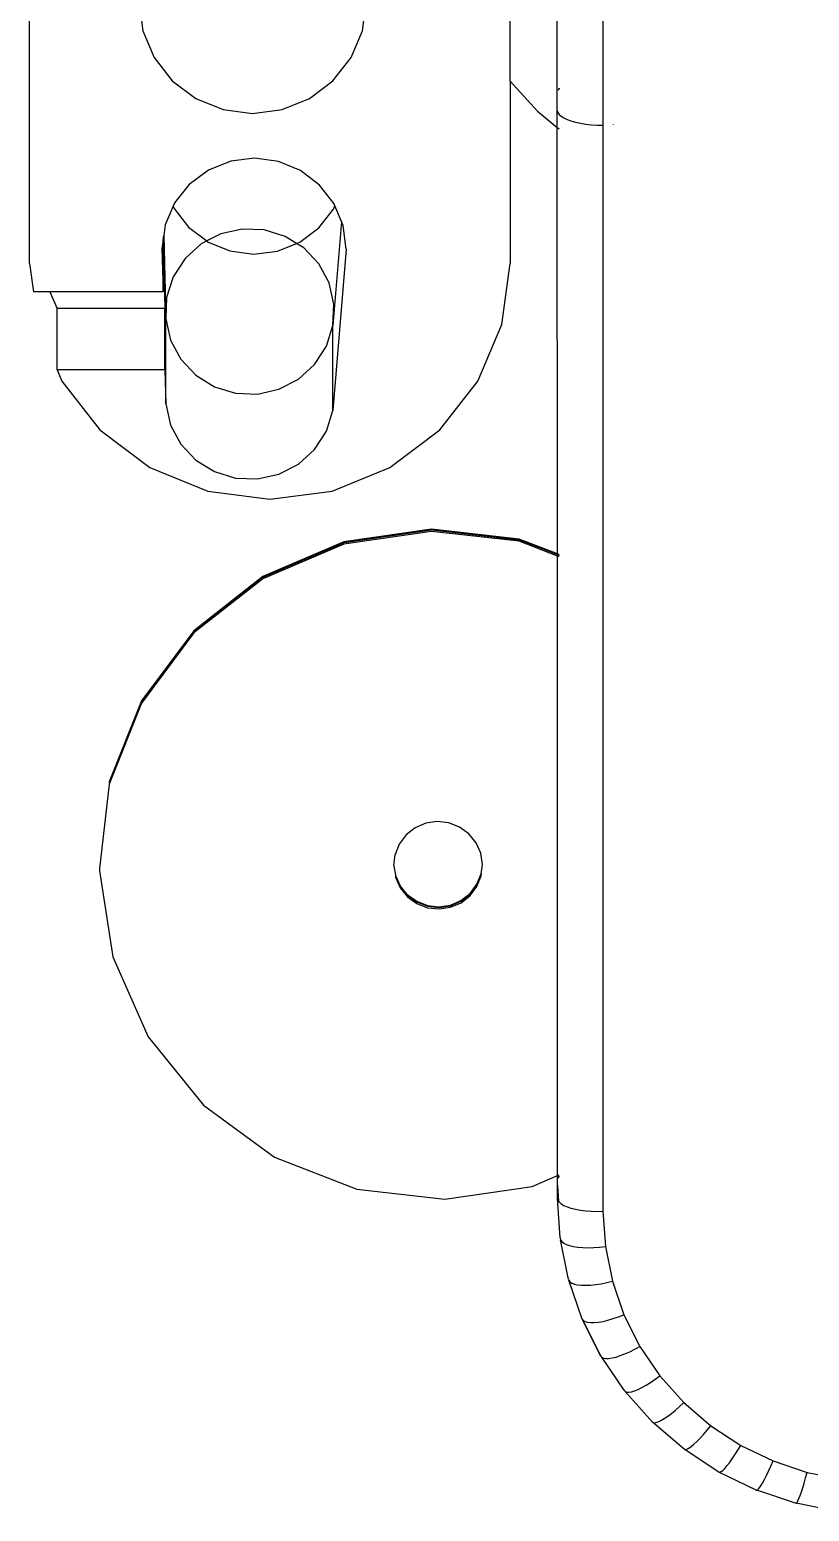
# Model space of a CAD drawing. Extents: x 3485972 to 3601240, y -673889 to -591207.
# Drawn here: x 3510089.2 to 3510190.8, y -597266.1 to -597073.1 of the extents above; entities that cross this region are included whole.
import ezdxf

# ---------------------------------------------------------------- set-up
doc = ezdxf.new("R2010")
doc.units = 0
doc.header["$LTSCALE"] = 6
doc.header["$MEASUREMENT"] = 0
doc.layers.add('medical equipment', color=4, linetype='CONTINUOUS')

msp = doc.modelspace()

# ---------------------------------------------------------------- linework, layer by layer
at = {"layer": 'medical equipment'}
for p, q in [((3510163.88, -596944.05), (3510163.88, -597085.52)), ((3510089.15, -597103.53), (3510089.15, -597064.41)), ((3510151.77, -597079.79), (3510151.77, -597068)), ((3510157.92, -597083.63), (3510157.92, -597068)), ((3510103.41, -597069.47), (3510103.91, -597073.23)), ((3510132.52, -597073.23), (3510133.03, -597069.47)), ((3510103.91, -597073.23), (3510105.39, -597076.73)), ((3510131.04, -597076.73), (3510132.52, -597073.23)), ((3510105.39, -597076.73), (3510107.74, -597079.74)), ((3510128.69, -597079.74), (3510131.04, -597076.73)), ((3510107.74, -597079.74), (3510110.81, -597082.05)), ((3510125.62, -597082.05), (3510128.69, -597079.74)), ((3510151.77, -597079.79), (3510155.35, -597083.71)), ((3510151.77, -597079.79), (3510151.77, -597103.53)), ((3510110.81, -597082.05), (3510114.38, -597083.5)), ((3510122.05, -597083.5), (3510125.62, -597082.05)), ((3510158.15, -597080.75), (3510157.98, -597080.97)), ((3510158.15, -597080.71), (3510158.15, -597080.75)), ((3510114.38, -597083.5), (3510118.22, -597084)), ((3510118.22, -597084), (3510122.05, -597083.5)), ((3510155.35, -597083.71), (3510157.92, -597085.82)), ((3510157.92, -597083.63), (3510157.98, -597083.88)), ((3510157.92, -597085.82), (3510157.92, -597083.63)), ((3510157.98, -597083.88), (3510158.15, -597084.12)), ((3510157.93, -597141.37), (3510157.92, -597085.82)), ((3510157.98, -597085.88), (3510158.15, -597086.01)), ((3510158.15, -597084.12), (3510158.41, -597084.36)), ((3510158.41, -597084.36), (3510158.76, -597084.58)), ((3510158.76, -597084.58), (3510159.19, -597084.79)), ((3510159.19, -597084.79), (3510159.7, -597084.97)), ((3510159.7, -597084.97), (3510160.29, -597085.14)), ((3510160.29, -597085.14), (3510160.93, -597085.27)), ((3510160.93, -597085.27), (3510161.63, -597085.38)), ((3510161.63, -597085.38), (3510162.36, -597085.46)), ((3510162.36, -597085.46), (3510163.11, -597085.51)), ((3510163.11, -597085.51), (3510163.88, -597085.52)), ((3510163.88, -597085.52), (3510163.88, -597227)), ((3510165.24, -597085.44), (3510165.24, -597085.41)), ((3510118.47, -597089.83), (3510115.36, -597090.22)), ((3510121.57, -597090.25), (3510118.47, -597089.83)), ((3510112.46, -597091.38), (3510109.96, -597093.24)), ((3510115.36, -597090.22), (3510112.46, -597091.38)), ((3510124.46, -597091.44), (3510121.57, -597090.25)), ((3510126.93, -597093.32), (3510124.46, -597091.44)), ((3510109.96, -597093.24), (3510108.04, -597095.66)), ((3510128.83, -597095.77), (3510126.93, -597093.32)), ((3510108.04, -597095.66), (3510107.86, -597096.09)), ((3510107.86, -597096.09), (3510106.83, -597098.5)), ((3510107.86, -597096.09), (3510107.98, -597096.37)), ((3510107.98, -597096.37), (3510109.87, -597098.82)), ((3510126.85, -597098.9), (3510128.77, -597096.48)), ((3510128.77, -597096.48), (3510128.95, -597096.05)), ((3510128.95, -597096.05), (3510128.83, -597095.77)), ((3510129.8, -597098.09), (3510128.95, -597096.05)), ((3510106.83, -597098.5), (3510106.63, -597099.89)), ((3510109.87, -597098.82), (3510112.24, -597100.61)), ((3510116.86, -597099.06), (3510114.06, -597099.68)), ((3510119.73, -597099.17), (3510116.86, -597099.06)), ((3510122.47, -597100.01), (3510119.73, -597099.17)), ((3510124.35, -597100.76), (3510126.85, -597098.9)), ((3510129.8, -597098.09), (3510128.69, -597111.64)), ((3510130.01, -597098.61), (3510129.8, -597098.09)), ((3510130.41, -597101.66), (3510130.01, -597098.61)), ((3510106.54, -597100.55), (3510106.4, -597101.54)), ((3510106.54, -597100.55), (3510106.63, -597099.89)), ((3510106.54, -597107.22), (3510106.54, -597100.55)), ((3510106.54, -597100.55), (3510106.79, -597109.4)), ((3510106.63, -597099.89), (3510106.9, -597110.77)), ((3510111.52, -597100.98), (3510109.41, -597102.89)), ((3510112.24, -597100.61), (3510111.52, -597100.98)), ((3510114.06, -597099.68), (3510112.24, -597100.61)), ((3510112.24, -597100.61), (3510112.35, -597100.7)), ((3510112.35, -597100.7), (3510115.24, -597101.89)), ((3510121.45, -597101.92), (3510123.94, -597100.92)), ((3510123.94, -597100.92), (3510122.47, -597100.01)), ((3510123.94, -597100.92), (3510124.35, -597100.76)), ((3510124.9, -597101.52), (3510123.94, -597100.92)), ((3510106.4, -597101.54), (3510106.54, -597107.22)), ((3510109.41, -597102.89), (3510107.87, -597105.27)), ((3510115.24, -597101.89), (3510118.34, -597102.31)), ((3510118.34, -597102.31), (3510121.45, -597101.92)), ((3510126.85, -597103.59), (3510124.9, -597101.52)), ((3510130.41, -597101.66), (3510128.69, -597122.71)), ((3510089.15, -597103.53), (3510089.65, -597107.22)), ((3510107.87, -597105.27), (3510107.01, -597107.96)), ((3510128.18, -597106.08), (3510126.85, -597103.59)), ((3510150.7, -597111.47), (3510151.77, -597103.53)), ((3510091.8, -597107.22), (3510089.65, -597107.22)), ((3510091.8, -597107.22), (3510092.73, -597109.4)), ((3510106.54, -597107.22), (3510091.8, -597107.22)), ((3510128.81, -597108.83), (3510128.18, -597106.08)), ((3510107.01, -597107.96), (3510106.9, -597110.77)), ((3510128.69, -597111.64), (3510128.81, -597108.83)), ((3510106.79, -597109.4), (3510092.73, -597109.4)), ((3510092.73, -597117.41), (3510092.73, -597109.4)), ((3510106.79, -597117.41), (3510106.79, -597109.4)), ((3510106.9, -597121.84), (3510106.9, -597110.77)), ((3510106.9, -597110.77), (3510107.53, -597113.52)), ((3510127.84, -597114.33), (3510128.69, -597111.64)), ((3510128.69, -597122.71), (3510128.69, -597111.64)), ((3510147.58, -597118.88), (3510150.7, -597111.47)), ((3510107.53, -597113.52), (3510108.86, -597116.01)), ((3510126.3, -597116.71), (3510127.84, -597114.33)), ((3510108.86, -597116.01), (3510110.81, -597118.09)), ((3510124.19, -597118.62), (3510126.3, -597116.71)), ((3510106.79, -597117.41), (3510092.73, -597117.41)), ((3510092.73, -597117.41), (3510093.35, -597118.88)), ((3510106.79, -597117.41), (3510106.9, -597121.84)), ((3510110.81, -597118.09), (3510113.23, -597119.59)), ((3510121.65, -597119.93), (3510124.19, -597118.62)), ((3510093.35, -597118.88), (3510098.32, -597125.23)), ((3510113.23, -597119.59), (3510115.98, -597120.43)), ((3510115.98, -597120.43), (3510118.84, -597120.55)), ((3510118.84, -597120.55), (3510121.65, -597119.93)), ((3510142.6, -597125.23), (3510147.58, -597118.88)), ((3510106.9, -597121.84), (3510107.53, -597124.58)), ((3510127.84, -597125.39), (3510128.69, -597122.71)), ((3510107.53, -597124.58), (3510108.86, -597127.08)), ((3510098.32, -597125.23), (3510104.81, -597130.11)), ((3510126.3, -597127.77), (3510127.84, -597125.39)), ((3510136.12, -597130.11), (3510142.6, -597125.23)), ((3510108.86, -597127.08), (3510110.81, -597129.15)), ((3510124.19, -597129.68), (3510126.3, -597127.77)), ((3510104.81, -597130.11), (3510112.36, -597133.18)), ((3510110.81, -597129.15), (3510113.23, -597130.65)), ((3510121.65, -597130.99), (3510124.19, -597129.68)), ((3510128.57, -597133.18), (3510136.12, -597130.11)), ((3510113.23, -597130.65), (3510115.98, -597131.49)), ((3510115.98, -597131.49), (3510118.84, -597131.61)), ((3510118.84, -597131.61), (3510121.65, -597130.99)), ((3510112.36, -597133.18), (3510120.46, -597134.23)), ((3510120.46, -597134.23), (3510128.57, -597133.18)), ((3510141.51, -597138.14), (3510130.12, -597139.81)), ((3510152.97, -597139.44), (3510141.51, -597138.14)), ((3510130.12, -597139.81), (3510119.56, -597144.33)), ((3510119.59, -597144.4), (3510130.15, -597139.89)), ((3510141.52, -597138.43), (3510130.12, -597140.1)), ((3510130.15, -597139.89), (3510141.54, -597138.22)), ((3510152.97, -597139.73), (3510141.52, -597138.43)), ((3510141.54, -597138.22), (3510153, -597139.52)), ((3510157.93, -597141.37), (3510152.97, -597139.44)), ((3510157.93, -597141.66), (3510152.97, -597139.73)), ((3510153, -597139.52), (3510157.93, -597141.44)), ((3510130.12, -597140.1), (3510119.56, -597144.61)), ((3510157.93, -597141.44), (3510157.93, -597141.37)), ((3510157.93, -597141.66), (3510157.93, -597141.44)), ((3510157.93, -597222.35), (3510157.93, -597141.66)), ((3510158.15, -597141.46), (3510157.99, -597141.39)), ((3510157.99, -597141.46), (3510158.15, -597141.52)), ((3510158.15, -597141.74), (3510157.99, -597141.68)), ((3510119.56, -597144.33), (3510110.55, -597151.38)), ((3510119.56, -597144.61), (3510110.56, -597151.67)), ((3510110.58, -597151.46), (3510119.59, -597144.4)), ((3510110.55, -597151.38), (3510103.72, -597160.5)), ((3510103.75, -597160.58), (3510110.58, -597151.46)), ((3510110.56, -597151.67), (3510103.73, -597160.79)), ((3510103.72, -597160.5), (3510099.52, -597171.07)), ((3510103.73, -597160.79), (3510099.53, -597171.35)), ((3510099.55, -597171.14), (3510103.75, -597160.58)), ((3510099.53, -597171.35), (3510098.24, -597182.35)), ((3510099.52, -597171.07), (3510099.55, -597171.14)), ((3510099.55, -597171.14), (3510099.53, -597171.35)), ((3510140.79, -597176.45), (3510139.4, -597177.04)), ((3510142.28, -597176.23), (3510140.79, -597176.45)), ((3510143.78, -597176.4), (3510142.28, -597176.23)), ((3510145.18, -597176.95), (3510143.78, -597176.4)), ((3510138.23, -597177.97), (3510137.33, -597179.16)), ((3510139.4, -597177.04), (3510138.23, -597177.97)), ((3510146.4, -597177.83), (3510145.18, -597176.95)), ((3510147.34, -597179), (3510146.4, -597177.83)), ((3510136.61, -597182.02), (3510136.78, -597180.54)), ((3510137.33, -597179.16), (3510136.78, -597180.54)), ((3510147.94, -597180.36), (3510147.34, -597179)), ((3510148.17, -597181.83), (3510147.94, -597180.36)), ((3510098.24, -597182.35), (3510098.27, -597182.43)), ((3510098.27, -597182.43), (3510098.25, -597182.64)), ((3510136.61, -597182.02), (3510136.84, -597183.2)), ((3510148, -597183.02), (3510148.17, -597181.83)), ((3510098.25, -597182.64), (3510099.98, -597193.87)), ((3510136.84, -597183.2), (3510136.87, -597183.28)), ((3510136.87, -597183.28), (3510136.84, -597183.49)), ((3510136.84, -597183.49), (3510137.45, -597184.85)), ((3510137.47, -597184.64), (3510136.87, -597183.28)), ((3510146.55, -597185.59), (3510147.45, -597184.4)), ((3510147.45, -597184.4), (3510148, -597183.02)), ((3510147.45, -597184.69), (3510148, -597183.31)), ((3510147.48, -597184.48), (3510148.03, -597183.1)), ((3510148.03, -597183.1), (3510148, -597183.02)), ((3510148, -597183.31), (3510148.03, -597183.1)), ((3510137.45, -597184.85), (3510138.39, -597186.02)), ((3510138.38, -597185.73), (3510137.47, -597184.64)), ((3510138.38, -597185.73), (3510139.6, -597186.61)), ((3510138.41, -597185.81), (3510138.38, -597185.73)), ((3510138.39, -597186.02), (3510139.6, -597186.9)), ((3510138.41, -597185.81), (3510139.63, -597186.69)), ((3510145.37, -597186.52), (3510146.55, -597185.59)), ((3510145.38, -597186.81), (3510146.56, -597185.88)), ((3510145.4, -597186.6), (3510146.58, -597185.67)), ((3510146.56, -597185.88), (3510147.45, -597184.69)), ((3510146.58, -597185.67), (3510147.48, -597184.48)), ((3510139.6, -597186.61), (3510141, -597187.16)), ((3510139.6, -597186.9), (3510141.01, -597187.45)), ((3510139.63, -597186.69), (3510141.03, -597187.24)), ((3510141, -597187.16), (3510142.5, -597187.33)), ((3510141.01, -597187.45), (3510142.51, -597187.62)), ((3510141.03, -597187.24), (3510142.53, -597187.41)), ((3510142.5, -597187.33), (3510143.99, -597187.11)), ((3510142.51, -597187.62), (3510144, -597187.4)), ((3510142.53, -597187.41), (3510144.02, -597187.19)), ((3510143.99, -597187.11), (3510145.37, -597186.52)), ((3510144, -597187.4), (3510145.38, -597186.81)), ((3510144.02, -597187.19), (3510145.4, -597186.6)), ((3510099.98, -597193.87), (3510104.6, -597204.29)), ((3510104.6, -597204.29), (3510111.8, -597213.18)), ((3510111.8, -597213.18), (3510121.08, -597219.95)), ((3510121.08, -597219.95), (3510131.81, -597224.12)), ((3510154.66, -597223.75), (3510157.93, -597222.35)), ((3510157.93, -597225.3), (3510157.93, -597222.35)), ((3510157.99, -597222.33), (3510158.16, -597222.26)), ((3510158.01, -597222.64), (3510157.99, -597222.72)), ((3510158.16, -597222.4), (3510158.01, -597222.64)), ((3510131.81, -597224.12), (3510143.27, -597225.42)), ((3510143.27, -597225.42), (3510154.66, -597223.75)), ((3510158.14, -597225.75), (3510157.99, -597223.65)), ((3510158.28, -597230.46), (3510157.93, -597225.3)), ((3510157.93, -597225.3), (3510157.99, -597225.54)), ((3510157.99, -597225.54), (3510158.14, -597225.75)), ((3510158.14, -597225.75), (3510158.16, -597225.78)), ((3510158.16, -597225.78), (3510158.41, -597226.01)), ((3510158.41, -597226.01), (3510158.76, -597226.22)), ((3510158.76, -597226.22), (3510159.2, -597226.41)), ((3510159.2, -597226.41), (3510159.71, -597226.58)), ((3510159.71, -597226.58), (3510160.29, -597226.72)), ((3510160.29, -597226.72), (3510160.93, -597226.84)), ((3510160.93, -597226.84), (3510161.63, -597226.93)), ((3510161.63, -597226.93), (3510162.36, -597226.98)), ((3510162.36, -597226.98), (3510163.11, -597227.01)), ((3510163.11, -597227.01), (3510163.88, -597227)), ((3510163.88, -597227), (3510164.19, -597231.59)), ((3510158.28, -597230.46), (3510158.34, -597230.7)), ((3510158.34, -597230.7), (3510158.5, -597230.93)), ((3510159.35, -597235.67), (3510158.34, -597230.7)), ((3510158.5, -597230.93), (3510158.76, -597231.13)), ((3510158.76, -597231.13), (3510159.1, -597231.31)), ((3510159.1, -597231.31), (3510159.53, -597231.46)), ((3510159.53, -597231.46), (3510160.04, -597231.58)), ((3510160.04, -597231.58), (3510160.62, -597231.66)), ((3510160.62, -597231.66), (3510161.26, -597231.72)), ((3510161.26, -597231.72), (3510161.95, -597231.74)), ((3510161.95, -597231.74), (3510162.67, -597231.72)), ((3510162.67, -597231.72), (3510163.42, -597231.68)), ((3510163.42, -597231.68), (3510164.19, -597231.59)), ((3510164.19, -597231.59), (3510165.11, -597236.11)), ((3510159.35, -597235.67), (3510159.35, -597235.73)), ((3510159.38, -597235.82), (3510159.35, -597235.73)), ((3510159.38, -597235.82), (3510159.41, -597235.96)), ((3510161.16, -597241.04), (3510159.41, -597235.96)), ((3510159.41, -597235.96), (3510159.56, -597236.17)), ((3510159.56, -597236.17), (3510159.81, -597236.34)), ((3510159.81, -597236.34), (3510160.15, -597236.47)), ((3510160.15, -597236.47), (3510160.57, -597236.56)), ((3510160.57, -597236.56), (3510161.07, -597236.62)), ((3510162.25, -597236.61), (3510162.92, -597236.54)), ((3510162.92, -597236.54), (3510163.63, -597236.43)), ((3510163.63, -597236.43), (3510164.36, -597236.29)), ((3510164.36, -597236.29), (3510165.11, -597236.11)), ((3510165.11, -597236.11), (3510166.61, -597240.47)), ((3510161.07, -597236.62), (3510161.63, -597236.63)), ((3510161.63, -597236.63), (3510162.25, -597236.61)), ((3510163.58, -597245.85), (3510161.16, -597241.04)), ((3510161.16, -597241.04), (3510161.31, -597241.22)), ((3510161.31, -597241.22), (3510161.55, -597241.36)), ((3510163.53, -597245.63), (3510161.31, -597241.22)), ((3510161.55, -597241.36), (3510161.87, -597241.45)), ((3510161.87, -597241.45), (3510162.28, -597241.49)), ((3510162.28, -597241.49), (3510162.75, -597241.49)), ((3510162.75, -597241.49), (3510163.29, -597241.43)), ((3510163.29, -597241.43), (3510163.89, -597241.33)), ((3510163.89, -597241.33), (3510164.53, -597241.18)), ((3510164.53, -597241.18), (3510165.2, -597240.98)), ((3510165.2, -597240.98), (3510165.9, -597240.74)), ((3510165.9, -597240.74), (3510166.61, -597240.47)), ((3510166.61, -597240.47), (3510168.69, -597244.6)), ((3510163.53, -597245.63), (3510163.58, -597245.85)), ((3510163.58, -597245.85), (3510163.72, -597246.01)), ((3510163.72, -597246.01), (3510163.95, -597246.12)), ((3510166.62, -597250.31), (3510163.72, -597246.01)), ((3510163.95, -597246.12), (3510164.25, -597246.17)), ((3510164.25, -597246.17), (3510164.62, -597246.17)), ((3510164.62, -597246.17), (3510165.07, -597246.1)), ((3510165.07, -597246.1), (3510165.58, -597245.98)), ((3510165.58, -597245.98), (3510166.13, -597245.8)), ((3510166.13, -597245.8), (3510166.73, -597245.57)), ((3510166.73, -597245.57), (3510167.37, -597245.29)), ((3510167.37, -597245.29), (3510168.02, -597244.96)), ((3510168.02, -597244.96), (3510168.69, -597244.6)), ((3510168.69, -597244.6), (3510171.3, -597248.43)), ((3510168.45, -597250.19), (3510168.96, -597249.94)), ((3510168.96, -597249.94), (3510169.51, -597249.64)), ((3510169.51, -597249.64), (3510170.09, -597249.28)), ((3510170.09, -597249.28), (3510170.69, -597248.87)), ((3510170.69, -597248.87), (3510171.3, -597248.43)), ((3510171.3, -597248.43), (3510174.4, -597251.89)), ((3510166.62, -597250.31), (3510166.75, -597250.46)), ((3510170.34, -597254.47), (3510166.75, -597250.46)), ((3510166.75, -597250.46), (3510166.95, -597250.54)), ((3510166.95, -597250.54), (3510167.23, -597250.55)), ((3510167.23, -597250.55), (3510167.58, -597250.5)), ((3510167.58, -597250.5), (3510167.98, -597250.37)), ((3510167.98, -597250.37), (3510168.45, -597250.19)), ((3510173.85, -597252.41), (3510174.4, -597251.89)), ((3510174.4, -597251.89), (3510177.93, -597254.93)), ((3510171.85, -597254), (3510172.31, -597253.69)), ((3510172.31, -597253.69), (3510172.8, -597253.32)), ((3510172.8, -597253.32), (3510173.32, -597252.89)), ((3510173.32, -597252.89), (3510173.85, -597252.41)), ((3510174.44, -597257.99), (3510170.34, -597254.47)), ((3510170.34, -597254.47), (3510170.52, -597254.53)), ((3510170.52, -597254.53), (3510170.77, -597254.51)), ((3510170.77, -597254.51), (3510171.08, -597254.41)), ((3510171.08, -597254.41), (3510171.44, -597254.24)), ((3510171.44, -597254.24), (3510171.85, -597254)), ((3510177, -597256.05), (3510177.46, -597255.51)), ((3510177.46, -597255.51), (3510177.93, -597254.93)), ((3510177.93, -597254.93), (3510181.83, -597257.49)), ((3510175.07, -597257.84), (3510175.38, -597257.63)), ((3510175.38, -597257.63), (3510175.74, -597257.34)), ((3510175.74, -597257.34), (3510176.13, -597256.97)), ((3510176.13, -597256.97), (3510176.55, -597256.54)), ((3510176.55, -597256.54), (3510177, -597256.05)), ((3510181.45, -597258.13), (3510181.83, -597257.49)), ((3510181.83, -597257.49), (3510186.05, -597259.52)), ((3510178.96, -597260.96), (3510174.44, -597257.99)), ((3510174.44, -597257.99), (3510174.59, -597258.03)), ((3510174.59, -597258.03), (3510174.81, -597257.98)), ((3510174.81, -597257.98), (3510175.07, -597257.84)), ((3510180.36, -597259.74), (3510180.7, -597259.26)), ((3510180.7, -597259.26), (3510181.07, -597258.72)), ((3510181.07, -597258.72), (3510181.45, -597258.13)), ((3510185.75, -597260.21), (3510186.05, -597259.52)), ((3510186.05, -597259.52), (3510190.49, -597261.01)), ((3510183.85, -597263.32), (3510178.96, -597260.96)), ((3510178.96, -597260.96), (3510179.09, -597260.98)), ((3510179.09, -597260.98), (3510179.27, -597260.9)), ((3510179.27, -597260.9), (3510179.49, -597260.74)), ((3510179.49, -597260.74), (3510179.74, -597260.49)), ((3510179.74, -597260.49), (3510180.03, -597260.15)), ((3510180.03, -597260.15), (3510180.36, -597259.74)), ((3510184.92, -597261.95), (3510185.18, -597261.43)), ((3510185.18, -597261.43), (3510185.46, -597260.84)), ((3510185.46, -597260.84), (3510185.75, -597260.21)), ((3510190.29, -597261.72), (3510190.49, -597261.01)), ((3510190.49, -597261.01), (3510195.1, -597261.9)), ((3510183.85, -597263.32), (3510183.95, -597263.32)), ((3510183.95, -597263.32), (3510184.08, -597263.23)), ((3510188.99, -597265), (3510183.95, -597263.32)), ((3510184.08, -597263.23), (3510184.25, -597263.04)), ((3510184.25, -597263.04), (3510184.45, -597262.76)), ((3510184.45, -597262.76), (3510184.67, -597262.39)), ((3510184.67, -597262.39), (3510184.92, -597261.95)), ((3510189.56, -597264.02), (3510189.73, -597263.55)), ((3510189.73, -597263.55), (3510189.91, -597263)), ((3510189.91, -597263), (3510190.1, -597262.39)), ((3510190.1, -597262.39), (3510190.29, -597261.72)), ((3510188.99, -597265), (3510189.01, -597265.04)), ((3510189.01, -597265.04), (3510189.07, -597265.03)), ((3510189.07, -597265.03), (3510189.17, -597264.92)), ((3510194.35, -597266.08), (3510189.07, -597265.03)), ((3510189.17, -597264.92), (3510189.28, -597264.72)), ((3510189.28, -597264.72), (3510189.41, -597264.41)), ((3510189.41, -597264.41), (3510189.56, -597264.02))]:
    msp.add_line(p, q, dxfattribs=at)

doc.saveas('drawing.dxf')
